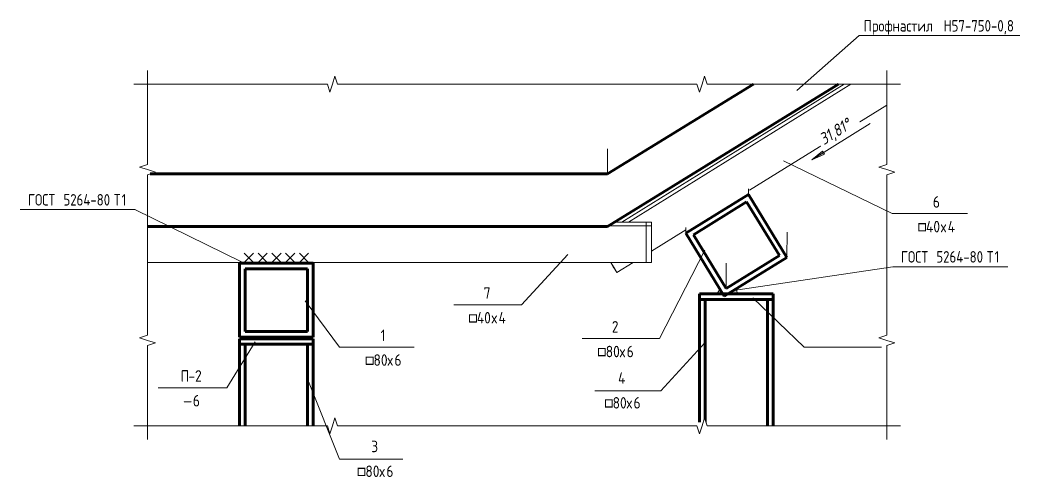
# Model space of a CAD drawing. Header units: millimetres. Extents: x 38797 to 82950, y -34477 to 2697.
# Drawn here: x 81254 to 82341, y -115 to 382 of the extents above; entities that cross this region are included whole.
import ezdxf

# ---------------------------------------------------------------- set-up
doc = ezdxf.new("R2010")
doc.units = ezdxf.units.MM
for name, color, linetype, lineweight in [('AA_Linii', 7, 'Continuous', 9), ('AA_Oformlenie', 7, 'Continuous', 9), ('AA_Vinoska', 7, 'Continuous', 9), ('AF_Balki', 7, 'Continuous', 20), ('AF_Pokritie', 7, 'Continuous', 9), ('Gen_Dim', 7, 'Continuous', 9), ('KR_Colonna_KG', 7, 'Continuous', 20)]:
    doc.layers.add(name, color=color, linetype=linetype, lineweight=lineweight)
doc.styles.add('GOST Common_1', font='GOST_Common.ttf', dxfattribs={"width": 0.85, "height": 12.5})
doc.styles.add('ISOCPEUR_7', font='isocpeur.TTF', dxfattribs={"width": 0.85, "height": 12.5})
doc.styles.add('ISOCPEUR_8', font='isocpeur.TTF', dxfattribs={"width": 0.85, "height": 12.5})
doc.styles.add('ISOCPEUR_I_1', font='isocpeui.ttf', dxfattribs={"width": 0.85, "height": 12.740385})

# ---------------------------------------------------------------- blocks, each defined once
blk = doc.blocks.new('243_Профиль гнутый сварной квадратный _НесКол_2ур_ - 80х6-3867407-Узел 1')
at = {"layer": 'KR_Colonna_KG', "lineweight": 9}
for p, q in [((42842.1, -59.6), (42842.1, 29)), ((42908.1, 29), (42908.1, -59.6))]:
    blk.add_line(p, q, dxfattribs=at)
blk = doc.blocks.new('253_Профиль гнутый сварной квадратный _НесКаркас_Балка_ - 40х4-3863744-Узел 1')
at = {"layer": 'AF_Balki'}
for p, q in [((43236, 157.8), (43276.9, 157.8)), ((43242.3, 161.7), (43276.9, 161.7)), ((43276.9, 121.9), (43276.9, 161.7)), ((43276.9, 161.7), (43276.9, 157.8)), ((43276.9, 157.8), (43276.9, 118)), ((43276.9, 157.3), (43276.9, 125.5)), ((43276.9, 154.2), (43276.9, 157.3)), ((43276.9, 122.4), (43276.9, 154.2)), ((43276.9, 125.5), (43276.9, 122.4)), ((43276.9, 118), (43276.9, 121.9)), ((42735.1, 118), (42835.1, 118)), ((42915.1, 118), (43276.9, 118))]:
    blk.add_line(p, q, dxfattribs=at)
blk = doc.blocks.new('253_Профиль гнутый сварной квадратный _НесКаркас_Балка_ - 40х4-3864069-Узел 1')
at = {"layer": 'AF_Balki'}
for p, q in [((43250.5, 161.7), (43492.3, 311.7)), ((43257.9, 161.7), (43499.7, 311.7)), ((43389.3, 196.4), (43538.6, 289)), ((43282.9, 130.4), (43320.1, 153.5)), ((43245.3, 107), (43238.5, 118)), ((43238.5, 118), (43243.2, 110.3)), ((43238.5, 118), (43243, 110.8)), ((43241.3, 113.4), (43238.5, 118)), ((43243, 110.8), (43241.3, 113.4)), ((43243.2, 110.3), (43245.3, 107)), ((43245.3, 107), (43263, 118))]:
    blk.add_line(p, q, dxfattribs=at)
blk = doc.blocks.new('354_Прокат Лист _НесКаркас_РабПлоск_ - 354_Прокат Лист _НесКаркас_РабПлоск_-3851158-Узел 1')
at = {"layer": 'AF_Balki', "lineweight": 60}
for p, q in [((42915.1, 35), (42835.1, 35)), ((42835.1, 35), (42835.1, 29)), ((42915.1, 29), (42915.1, 35)), ((42835.1, 29), (42915.1, 29))]:
    blk.add_line(p, q, dxfattribs=at)
blk = doc.blocks.new('354_Прокат Лист _НесКаркас_РабПлоск_ - 354_Прокат Лист _НесКаркас_РабПлоск_-3851453-Узел 1')
at = {"layer": 'AF_Balki'}
for p, q in [((43282.9, 161.7), (43276.9, 161.7)), ((43276.9, 161.7), (43276.9, 157.8)), ((43276.9, 157.8), (43282.9, 157.8)), ((43276.9, 157.8), (43276.9, 118)), ((43282.9, 157.8), (43282.9, 161.7)), ((43282.9, 118), (43282.9, 157.8)), ((43282.9, 118), (43276.9, 118))]:
    blk.add_line(p, q, dxfattribs=at)
blk = doc.blocks.new('243_Профиль гнутый сварной квадратный _НесКол_2ур_ - 80х6-3869384-Узел 1')
at = {"layer": 'KR_Colonna_KG', "lineweight": 9}
for p, q in [((43342.1, -55.5), (43342.1, 77.8)), ((43408.1, 77.8), (43408.1, -59.6))]:
    blk.add_line(p, q, dxfattribs=at)
blk = doc.blocks.new('011_Прямоугольник обрыва _ЭлУзла_ - 011_Прямоугольник обрыва _ЭлУзла_-3870699-Узел 1')
at = {"layer": 'AA_Oformlenie'}
for p, q in [((42735.1, 224.5), (42735.1, 311.7)), ((42735.1, 311.7), (42930.5, 311.7)), ((42941.6, 311.7), (43332.2, 311.7)), ((43343.4, 311.7), (43538.6, 311.7)), ((43538.6, 311.7), (43538.6, 224.5)), ((42735.1, 38.9), (42735.1, 213.4)), ((43538.6, 213.4), (43538.6, 38.9)), ((42735.1, -59.6), (42735.1, 27.7)), ((43538.6, 27.7), (43538.6, -59.6)), ((42930.5, -59.6), (42735.1, -59.6)), ((43332.2, -59.6), (42941.6, -59.6)), ((43538.6, -59.6), (43343.4, -59.6))]:
    blk.add_line(p, q, dxfattribs=at)
blk = doc.blocks.new('Последовательность узлов - Сплошная 2мм М5-2304530-Узел 1')
at = {"layer": 'AA_Oformlenie'}
for p, q in [((42840.1, 128), (42850.1, 118)), ((42850.1, 128), (42840.1, 118)), ((42855.1, 128), (42865.1, 118)), ((42865.1, 128), (42855.1, 118)), ((42870.1, 128), (42880.1, 118)), ((42880.1, 128), (42870.1, 118)), ((42885.1, 128), (42895.1, 118)), ((42895.1, 128), (42885.1, 118)), ((42900.1, 128), (42910.1, 118)), ((42910.1, 128), (42900.1, 118)), ((42835.1, 118), (42855.1, 118)), ((42850.1, 118), (42870.1, 118)), ((42865.1, 118), (42885.1, 118)), ((42880.1, 118), (42900.1, 118)), ((42895.1, 118), (42915.1, 118))]:
    blk.add_line(p, q, dxfattribs=at)
blk = doc.blocks.new('043_М_Балки_Полка - Позиция_Наименование_дп14-3841353-Узел 1')
at = {"layer": 'AA_Vinoska'}
blk.add_line((43068, 72), (43138, 72), dxfattribs=at)
blk = doc.blocks.new('010_Текст с выноской - Текст 2 строки-3808361-Узел 1')
at = {"layer": 'AA_Vinoska'}
blk.add_line((42596.4, 175.4), (42721.4, 175.4), dxfattribs=at)
blk = doc.blocks.new('010_Текст с выноской - Текст 2 строки-3870018-Узел 1')
at = {"layer": 'AA_Vinoska'}
blk.add_line((43508.4, 364.6), (43683.4, 364.6), dxfattribs=at)
blk = doc.blocks.new('043_М_КолонныКМ - Позиция_Наименование_дп14-3846640-Узел 1')
at = {"layer": 'AA_Vinoska'}
blk.add_line((42952.4, -95.8), (43012.4, -95.8), dxfattribs=at)
blk = doc.blocks.new('043_М_ДоборныйЭлемент - Мрк_Наименование-3378415-Узел 1')
at = {"layer": 'AA_Vinoska'}
blk.add_line((43457.8, 26), (43532.8, 26), dxfattribs=at)

msp = doc.modelspace()

# ---------------------------------------------------------------- hatches: boundary and pattern name
at = {"layer": 'AA_Oformlenie'}
h = msp.add_hatch(color=250, dxfattribs=at)
h.paths.add_polyline_path([(82013.0928, 83.8), (82018.0146, 83.8), (82015.124, 88.4119), (82013.9964, 87.5597), (82013.0928, 86.463), (82012.4685, 85.1866), (82012.1578, 83.8), (82012.4685, 83.8)])
h.paths.add_polyline_path([(82033.0311, 83.8), (82033.3589, 83.8), (82033.0311, 86.6178), (82032.2326, 89.3399), (82023.367, 83.8)])

# ---------------------------------------------------------------- linework, layer by layer
at = {"layer": 'AA_Linii'}
for p, q in [((82018.0146, 83.8), (82015.13, 88.4164)), ((82032.2326, 89.3399), (82023.367, 83.8)), ((82012.1578, 83.8), (82018.0146, 83.8)), ((82023.367, 83.8), (82033.3589, 83.8))]:
    msp.add_line(p, q, dxfattribs=at)
for centre, radius, start, end in [((82018.2017, 83.1738), 6.0763, 120.366706, 174.0844699), ((82016.6151, 83.2802), 16.7519, 1.7780544, 21.2063854)]:
    msp.add_arc(centre, radius, start, end, dxfattribs=at)
at = {"layer": 'AA_Vinoska'}
for p, q in [((82098.297, 305.0197), (82165.843, 364.5583)), ((81392.4839, 311.6793), (81392.4839, 326.6793)), ((82196.0574, 311.6793), (82196.0574, 326.6793)), ((81596.1927, 320.3443), (81593.3773, 311.6793)), ((81599.0082, 311.6793), (81596.1927, 320.3443)), ((81997.9794, 320.3443), (81995.164, 311.6793)), ((82000.7949, 311.6793), (81997.9794, 320.3443)), ((81392.4839, 311.6793), (81377.4839, 311.6793)), ((81587.8773, 311.6793), (81590.6273, 303.019)), ((81590.6273, 303.019), (81593.3773, 311.6793)), ((81989.664, 311.6793), (81992.414, 303.019)), ((81992.414, 303.019), (81995.164, 311.6793)), ((82196.0574, 311.6793), (82211.0574, 311.6793)), ((82083.7057, 228.3681), (82201.8765, 171.0764)), ((81392.4839, 224.5003), (81383.8189, 221.6848)), ((81383.8189, 221.6848), (81392.4839, 218.8694)), ((81401.1442, 216.1194), (81392.4839, 218.8694)), ((82196.0574, 224.5003), (82187.3924, 221.6848)), ((82187.3924, 221.6848), (82196.0574, 218.8694)), ((82204.7176, 216.1194), (82196.0574, 218.8694)), ((81392.4839, 213.3694), (81401.1442, 216.1194)), ((82196.0574, 213.3694), (82204.7176, 216.1194)), ((81495.3313, 118.1827), (81378.7846, 175.4138)), ((82201.8765, 171.0764), (82213.7717, 171.0764)), ((81998.2975, 131.4215), (81948.9355, 35.2955)), ((81849.24, 126.6778), (81799.0976, 72.0145)), ((82029.5184, 87.5917), (82202.6964, 113.4001)), ((81563.6376, 76.0959), (81600.9624, 26.0021)), ((82050.2575, 79.4615), (82106.1145, 26.0021)), ((81799.0976, 72.0145), (81795.4544, 72.0145)), ((81392.4839, 38.8805), (81383.8189, 36.0651)), ((81383.8189, 36.0651), (81392.4839, 33.2496)), ((81401.1442, 30.4996), (81392.4839, 33.2496)), ((81948.9355, 35.2955), (81934.7445, 35.2955)), ((82196.0574, 38.8805), (82187.3924, 36.0651)), ((82187.3924, 36.0651), (82196.0574, 33.2496)), ((82204.7176, 30.4996), (82196.0574, 33.2496)), ((81392.4839, 27.7496), (81401.1442, 30.4996)), ((81509.4476, 31.5831), (81478.7709, -18.1461)), ((81600.9624, 26.0021), (81612.3025, 26.0021)), ((81998.2975, 30.6133), (81950.2345, -21.4106)), ((82106.1145, 26.0021), (82115.2075, 26.0021)), ((82196.0574, 27.7496), (82204.7176, 30.4996)), ((81478.7709, -18.1461), (81474.0101, -18.1461)), ((81567.5665, -11.3226), (81600.9624, -95.7945)), ((81950.2345, -21.4106), (81938.5435, -21.4106)), ((81596.1927, -50.8952), (81593.3773, -59.5602)), ((81599.0082, -59.5602), (81596.1927, -50.8952)), ((81997.9794, -50.8952), (81995.164, -59.5602)), ((82000.7949, -59.5602), (81997.9794, -50.8952)), ((81392.4839, -59.5602), (81377.4839, -59.5602)), ((81392.4839, -59.5602), (81392.4839, -74.5602)), ((81587.8773, -59.5602), (81590.6273, -68.2205)), ((81590.6273, -68.2205), (81593.3773, -59.5602)), ((81989.664, -59.5602), (81992.414, -68.2205)), ((81992.414, -68.2205), (81995.164, -59.5602)), ((82196.0574, -59.5602), (82211.0574, -59.5602)), ((82196.0574, -59.5602), (82196.0574, -74.5602)), ((81600.9624, -95.7945), (81609.8025, -95.7945))]:
    msp.add_line(p, q, dxfattribs=at)
at = {"layer": 'AF_Balki'}
for p, q in [((82045.6918, 198.0063), (82045.6467, 192.0137)), ((81977.539, 155.9059), (81977.4939, 149.9146)), ((82087.7476, 150.9182), (82087.5418, 123.5401)), ((81492.4839, 117.1216), (81492.4839, 118.0917)), ((81572.4839, 118.0917), (81572.4839, 117.1216)), ((82021.5641, 117.1121), (82021.3584, 89.734)), ((81498.4839, 42.7735), (81498.4839, 70.0158)), ((81566.4839, 70.0158), (81566.4839, 42.7735))]:
    msp.add_line(p, q, dxfattribs=at)
at = {"layer": 'AF_Balki', "lineweight": 60}
for p, q in [((82045.6467, 192.0137), (81977.4939, 149.9146)), ((82087.5418, 123.5401), (82045.6467, 192.0137)), ((81985.7475, 147.9366), (82043.6774, 183.7207)), ((82043.6774, 183.7207), (82079.2883, 125.5182)), ((81977.4939, 149.9146), (82019.389, 81.4411)), ((82021.3584, 89.734), (81985.7475, 147.9366)), ((82019.389, 81.4411), (82087.5418, 123.5401)), ((82079.2883, 125.5182), (82021.3584, 89.734)), ((81492.4839, 117.1216), (81492.4839, 36.7453)), ((81572.4839, 117.1216), (81492.4839, 117.1216)), ((81498.4839, 42.7735), (81498.4839, 111.0934)), ((81498.4839, 111.0934), (81566.4839, 111.0934)), ((81566.4839, 111.0934), (81566.4839, 42.7735)), ((81572.4839, 36.7453), (81572.4839, 117.1216)), ((81492.4839, 36.7453), (81572.4839, 36.7453)), ((81566.4839, 42.7735), (81498.4839, 42.7735))]:
    msp.add_line(p, q, dxfattribs=at)
at = {"layer": 'AF_Pokritie', "lineweight": 60}
for p, q in [((81892.4839, 157.2433), (82143.675, 311.6793)), ((82050.9642, 311.6793), (81892.4839, 214.2433)), ((81892.4839, 214.2433), (81395.2359, 214.2433)), ((81392.4839, 157.2433), (81892.4839, 157.2433))]:
    msp.add_line(p, q, dxfattribs=at)
at = {"layer": 'AF_Pokritie', "lineweight": 20}
msp.add_line((81892.4839, 214.2433), (81892.4839, 241.4949), dxfattribs=at)
at = {"layer": 'KR_Colonna_KG', "lineweight": 60}
for p, q in [((81998.4839, 77.8), (81992.4839, 77.8)), ((81992.4839, 77.8), (81992.4839, -55.5447)), ((81998.4839, -52.4479), (81998.4839, 77.8)), ((82072.4839, 77.8), (82066.4839, 77.8)), ((82066.4839, 77.8), (82066.4839, -59.5602)), ((82072.4839, -59.5602), (82072.4839, 77.8)), ((81498.4839, 29), (81492.4839, 29)), ((81492.4839, 29), (81492.4839, -59.5602)), ((81498.4839, -59.5602), (81498.4839, 29)), ((81572.4839, 29), (81566.4839, 29)), ((81566.4839, 29), (81566.4839, -59.5602)), ((81572.4839, -59.5602), (81572.4839, 29))]:
    msp.add_line(p, q, dxfattribs=at)
at = {"layer": 'KR_Colonna_KG'}
for p, q in [((81998.4839, 77.8), (82066.4839, 77.8)), ((81998.4839, -52.4479), (81998.4839, 77.8)), ((82066.4839, 77.8), (82066.4839, -59.5602)), ((81498.4839, 29), (81566.4839, 29)), ((81498.4839, -59.5602), (81498.4839, 29)), ((81566.4839, 29), (81566.4839, -59.5602))]:
    msp.add_line(p, q, dxfattribs=at)

# ---------------------------------------------------------------- block references
at = {"layer": 'AA_Oformlenie'}
for name in ['011_Прямоугольник обрыва _ЭлУзла_ - 011_Прямоугольник обрыва _ЭлУзла_-3870699-Узел 1', 'Последовательность узлов - Сплошная 2мм М5-2304530-Узел 1']:
    msp.add_blockref(name, (38657.4223, 0), dxfattribs=at)
at = {"layer": 'AA_Vinoska'}
for name, p in [('010_Текст с выноской - Текст 2 строки-3870018-Узел 1', (38657.4223, 0)), ('010_Текст с выноской - Текст 2 строки-3808361-Узел 1', (38657.4223, 0)), ('043_М_Балки_Полка - Позиция_Наименование_дп14-3841353-Узел 1', (39145.7396, 99.0619)), ('010_Текст с выноской - Текст 2 строки-3808361-Узел 1', (39606.334, -62.0137)), ('043_М_Балки_Полка - Позиция_Наименование_дп14-3841353-Узел 1', (38657.4223, 0)), ('043_М_Балки_Полка - Позиция_Наименование_дп14-3841353-Узел 1', (38796.7124, -36.719)), ('043_М_Балки_Полка - Позиция_Наименование_дп14-3841353-Узел 1', (38544.2704, -46.0124)), ('043_М_ДоборныйЭлемент - Мрк_Наименование-3378415-Узел 1', (38657.4223, 0)), ('043_М_Балки_Полка - Позиция_Наименование_дп14-3841353-Узел 1', (38335.978, -90.1606)), ('043_М_КолонныКМ - Позиция_Наименование_дп14-3846640-Узел 1', (38926.1633, 74.3839)), ('043_М_КолонныКМ - Позиция_Наименование_дп14-3846640-Узел 1', (38657.4223, 0))]:
    msp.add_blockref(name, p, dxfattribs=at)
at = {"layer": 'AF_Balki'}
for name, p in [('253_Профиль гнутый сварной квадратный _НесКаркас_Балка_ - 40х4-3864069-Узел 1', (38657.4223, 0)), ('253_Профиль гнутый сварной квадратный _НесКаркас_Балка_ - 40х4-3863744-Узел 1', (38657.4223, 0)), ('354_Прокат Лист _НесКаркас_РабПлоск_ - 354_Прокат Лист _НесКаркас_РабПлоск_-3851453-Узел 1', (38657.4223, 0)), ('354_Прокат Лист _НесКаркас_РабПлоск_ - 354_Прокат Лист _НесКаркас_РабПлоск_-3851158-Узел 1', (39157.4223, 48.8)), ('354_Прокат Лист _НесКаркас_РабПлоск_ - 354_Прокат Лист _НесКаркас_РабПлоск_-3851158-Узел 1', (38657.4223, 0))]:
    msp.add_blockref(name, p, dxfattribs=at)
at = {"layer": 'KR_Colonna_KG', "lineweight": 9}
for name in ['243_Профиль гнутый сварной квадратный _НесКол_2ур_ - 80х6-3869384-Узел 1', '243_Профиль гнутый сварной квадратный _НесКол_2ур_ - 80х6-3867407-Узел 1']:
    msp.add_blockref(name, (38657.4223, 0), dxfattribs=at)

# ---------------------------------------------------------------- texts
at = {"layer": 'AA_Vinoska', "char_height": 12.5, "attachment_point": 1}
for s, insert, width, style in [('Профнастил', (82170.8945, 381.4698), 97.445116, 'GOST Common_1'), (' H57-750-0,8', (82251.2947, 381.4698), 101.874439, 'GOST Common_1'), ('ГОСТ', (81262.5023, 192.3254), 38.841759, 'GOST Common_1'), (' 5264-80 ', (81294.55, 192.3254), 74.276347, 'GOST Common_1'), ('\\fGOST Common|b0|i0|c204|p34|;\\W.85;Т', (81355.8341, 192.3254), 10.221516, 'GOST Common_1'), ('\\fGOST Common|b0|i0|c204|p34|;\\W.85;1', (81364.2677, 192.3254), 6.473627, 'GOST Common_1'), ('\\fISOCPEUR|b0|i0|c204|p34|;\\W.85;6', (82246.1472, 190.044), 9.199364, 'ISOCPEUR_7'), ('40', (82238.684, 163.1892), 19.42088, 'ISOCPEUR_7'), ('\\fISOCPEUR|b0|i0|c204|p34|;\\W.85;4', (82262.2981, 163.1892), 10.221516, 'ISOCPEUR_7'), ('\\fISOCPEUR|b0|i0|c130|p34|;\\W.85;□', (82229.126, 163.1892), 11.584384, 'ISOCPEUR_8'), ('\\fISOCPEUR|b0|i0|c204|p34|;\\W.85;х', (82254.7079, 163.1892), 9.199364, 'ISOCPEUR_7'), ('ГОСТ', (82211.414, 130.3116), 38.841759, 'GOST Common_1'), (' 5264-80 ', (82243.4617, 130.3116), 74.276347, 'GOST Common_1'), ('\\fGOST Common|b0|i0|c204|p34|;\\W.85;Т', (82304.7458, 130.3116), 10.221516, 'GOST Common_1'), ('\\fGOST Common|b0|i0|c204|p34|;\\W.85;1', (82313.1794, 130.3116), 6.473627, 'GOST Common_1'), ('\\fISOCPEUR|b0|i0|c204|p34|;\\W.85;7', (81757.8299, 90.9821), 9.199364, 'ISOCPEUR_7'), ('\\fISOCPEUR|b0|i0|c130|p34|;\\W.85;□', (81740.8087, 64.1273), 11.584384, 'ISOCPEUR_8'), ('40', (81750.3668, 64.1273), 19.42088, 'ISOCPEUR_7'), ('\\fISOCPEUR|b0|i0|c204|p34|;\\W.85;х', (81766.3906, 64.1273), 9.199364, 'ISOCPEUR_7'), ('\\fISOCPEUR|b0|i0|c204|p34|;\\W.85;4', (81773.9808, 64.1273), 10.221516, 'ISOCPEUR_7'), ('\\fISOCPEUR|b0|i0|c204|p34|;\\W.85;1', (81645.783, 44.9697), 6.473627, 'ISOCPEUR_7'), ('\\fISOCPEUR|b0|i0|c204|p34|;\\W.85;2', (81897.12, 54.2631), 9.199364, 'ISOCPEUR_7'), ('\\fISOCPEUR|b0|i0|c130|p34|;\\W.85;□', (81880.9488, 27.4083), 11.584384, 'ISOCPEUR_8'), ('80', (81890.5068, 27.4083), 18.398728, 'ISOCPEUR_7'), ('\\fISOCPEUR|b0|i0|c204|p34|;\\W.85;х', (81905.6873, 27.4083), 9.199364, 'ISOCPEUR_7'), ('\\fISOCPEUR|b0|i0|c204|p34|;\\W.85;6', (81913.2775, 27.4083), 9.199364, 'ISOCPEUR_7'), ('\\fISOCPEUR|b0|i0|c130|p34|;\\W.85;□', (81628.5067, 18.1149), 11.584384, 'ISOCPEUR_8'), ('80', (81638.0648, 18.1149), 18.398728, 'ISOCPEUR_7'), ('\\fISOCPEUR|b0|i0|c204|p34|;\\W.85;х', (81653.2453, 18.1149), 9.199364, 'ISOCPEUR_7'), ('\\fISOCPEUR|b0|i0|c204|p34|;\\W.85;6', (81660.8355, 18.1149), 9.199364, 'ISOCPEUR_7'), ('\\fISOCPEUR|b0|i0|c204|p34|;\\W.85;П', (81428.3744, 0.8215), 10.221516, 'ISOCPEUR_7'), ('-2', (81436.808, 0.8215), 18.398728, 'ISOCPEUR_7'), ('\\fISOCPEUR|b0|i0|c204|p34|;\\W.85;4', (81903.9299, -1.4173), 10.221516, 'ISOCPEUR_7'), ('\\fISOCPEUR|b0|i0|c204|p34|;\\W.85;6', (81441.7132, -26.0333), 9.199364, 'ISOCPEUR_7'), ('\\fISOCPEUR|b0|i0|c130|p34|;\\W.85;□', (81888.4387, -28.3655), 11.584384, 'ISOCPEUR_8'), ('80', (81897.9968, -28.3655), 18.398728, 'ISOCPEUR_7'), ('\\fISOCPEUR|b0|i0|c204|p34|;\\W.85;х', (81913.1772, -28.3655), 9.199364, 'ISOCPEUR_7'), ('\\fISOCPEUR|b0|i0|c204|p34|;\\W.85;6', (81920.7675, -28.3655), 9.199364, 'ISOCPEUR_7'), ('\\fISOCPEUR|b0|i0|c204|p34|;\\W.85;—', (81431.0306, -26.0333), 12.947253, 'ISOCPEUR_7'), ('\\fISOCPEUR|b0|i0|c204|p34|;\\W.85;3', (81635.6139, -75.8011), 9.199364, 'ISOCPEUR_7'), ('\\fISOCPEUR|b0|i0|c130|p34|;\\W.85;□', (81619.6977, -102.7494), 11.584384, 'ISOCPEUR_8'), ('80', (81629.2558, -102.7494), 18.398728, 'ISOCPEUR_7'), ('\\fISOCPEUR|b0|i0|c204|p34|;\\W.85;х', (81644.4362, -102.7494), 9.199364, 'ISOCPEUR_7'), ('\\fISOCPEUR|b0|i0|c204|p34|;\\W.85;6', (81652.0265, -102.7494), 9.199364, 'ISOCPEUR_7')]:
    msp.add_mtext(s, dxfattribs=dict(at, insert=insert, width=width, style=style))

# ---------------------------------------------------------------- next in the draw order: texts
at = {"layer": 'Gen_Dim', "insert": (82120.8187, 255.9844), "char_height": 12.74038, "width": 43.467654, "attachment_point": 1, "rotation": 31.808148, "line_spacing_factor": 1.135194, "style": 'ISOCPEUR_I_1', "bg_fill": 3, "box_fill_scale": 1.25, "bg_fill_color": 256, "bg_fill_true_color": 13158600, "bg_fill_transparency": 0}
msp.add_mtext('31,81°', dxfattribs=at)

# ---------------------------------------------------------------- next in the draw order: hatches: boundary and pattern name
at = {"layer": 'Gen_Dim'}
msp.add_hatch(color=256, dxfattribs=at).paths.add_polyline_path([(82114.4076, 229.5361), (82128.1958, 235.764), (82126.114, 239.1205)])

# ---------------------------------------------------------------- next in the draw order: linework, layer by layer
for p, q in [((82178.144, 269.0668), (82114.4076, 229.5361)), ((82126.114, 239.1205), (82114.4076, 229.5361)), ((82114.4076, 229.5361), (82128.1958, 235.764)), ((82128.1958, 235.764), (82126.114, 239.1205))]:
    msp.add_line(p, q, dxfattribs=at)

doc.saveas('drawing.dxf')
